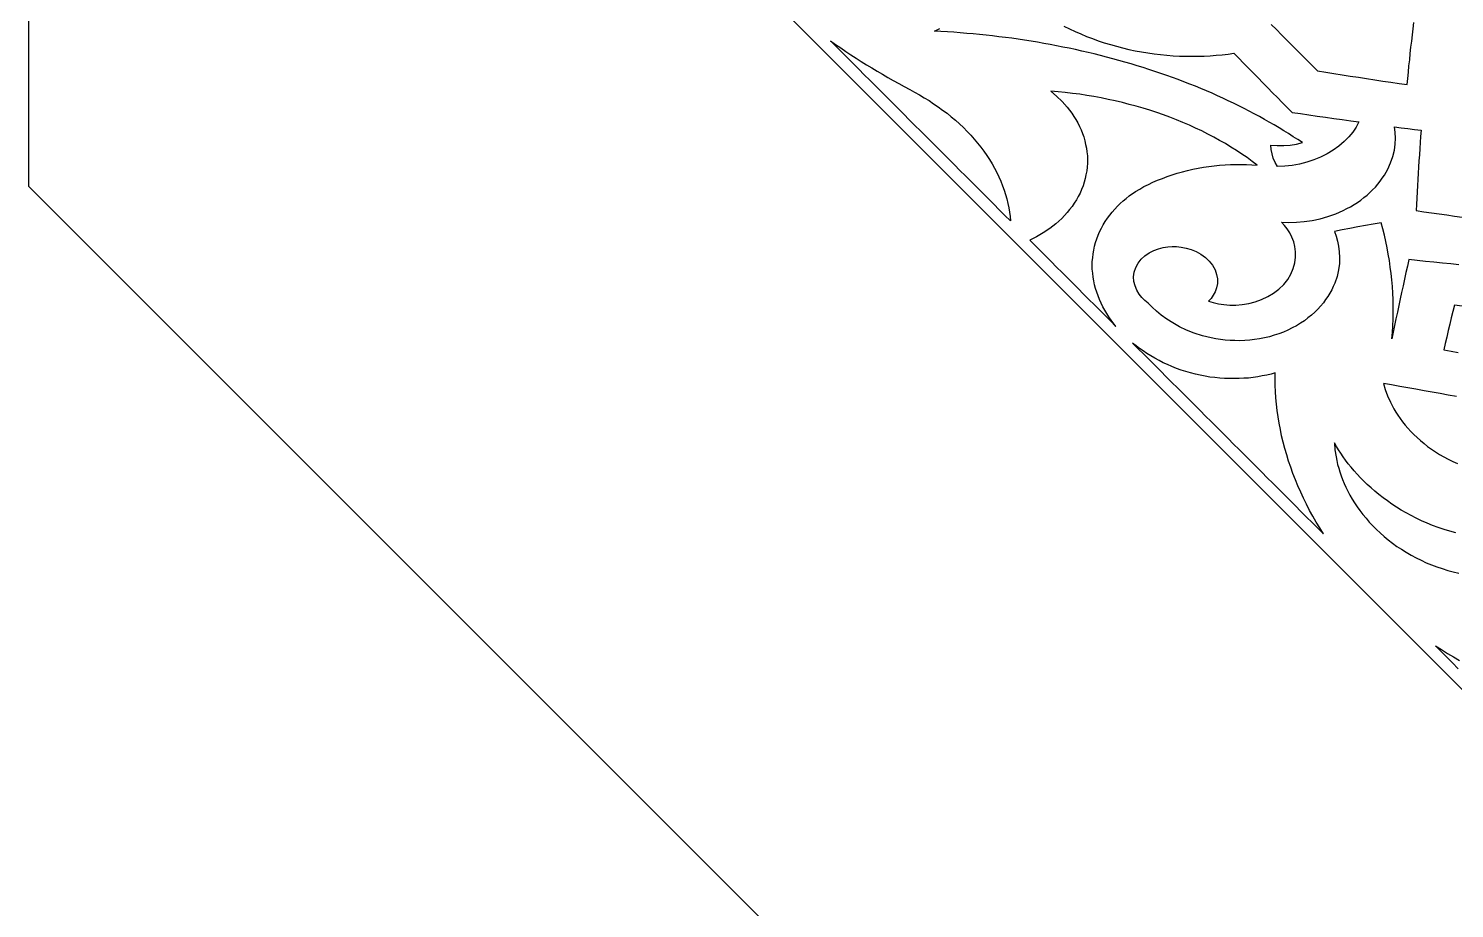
# Model space of a CAD drawing. Extents: x -535 to 1345, y -535 to 535.
# Drawn here: x -535 to -350.8, y -314.9 to -201.3 of the extents above; entities that cross this region are included whole.
import ezdxf

# ---------------------------------------------------------------- set-up
doc = ezdxf.new("R2010")
doc.units = 0
doc.layers.add('LAYER_1', color=18, linetype='CONTINUOUS')
doc.layers.add('LAYER_10', color=174, linetype='CONTINUOUS')

msp = doc.modelspace()

# ---------------------------------------------------------------- linework, layer by layer
at = {"layer": 'LAYER_1'}
for points in [[(-535, 0), (-535, -221.6), (-221.6, -535), (0, -535), (221.6, -535), (535, -221.6), (535, 0), (535, 221.6), (221.6, 535), (0, 535), (-221.6, 535), (-535, 221.6)], [(-408.16, -226.12), (-408.89, -225.39), (-409.61, -224.66), (-410.34, -223.94), (-411.07, -223.21), (-411.79, -222.48), (-412.52, -221.76), (-413.24, -221.03), (-413.97, -220.3), (-414.7, -219.58), (-415.42, -218.85), (-416.15, -218.12), (-416.88, -217.4), (-417.6, -216.67), (-418.33, -215.94), (-419.06, -215.22), (-419.78, -214.49), (-420.51, -213.77), (-421.24, -213.04), (-421.96, -212.31), (-422.69, -211.59), (-423.42, -210.86), (-424.14, -210.13), (-424.87, -209.41), (-425.59, -208.68), (-426.32, -207.95), (-427.05, -207.23), (-427.77, -206.5), (-428.5, -205.77), (-429.23, -205.05), (-429.95, -204.32), (-430.68, -203.6), (-431.41, -202.87), (-430.75, -203.32), (-430.1, -203.76), (-429.45, -204.21), (-428.78, -204.64), (-428.12, -205.08), (-427.45, -205.51), (-426.77, -205.93), (-426.09, -206.35), (-425.4, -206.77), (-424.71, -207.17), (-424.01, -207.58), (-423.31, -207.98), (-422.61, -208.37), (-421.9, -208.75), (-421.19, -209.14), (-420.56, -209.48), (-419.92, -209.83), (-419.31, -210.2), (-418.69, -210.57), (-418.1, -210.97), (-417.5, -211.36), (-416.93, -211.79), (-416.36, -212.21), (-415.82, -212.66), (-415.28, -213.11), (-414.76, -213.58), (-414.25, -214.05), (-413.77, -214.54), (-413.29, -215.03), (-412.85, -215.54), (-412.41, -216.05), (-412.01, -216.58), (-411.6, -217.11), (-411.24, -217.65), (-410.87, -218.19), (-410.55, -218.74), (-410.23, -219.29), (-409.95, -219.86), (-409.67, -220.42), (-409.43, -220.99), (-409.2, -221.56), (-409, -222.13), (-408.81, -222.7), (-408.66, -223.27), (-408.51, -223.84), (-408.4, -224.41), (-408.29, -224.98), (-408.23, -225.55)], [(-394.55, -239.73), (-395.17, -238.93), (-395.45, -238.51), (-395.73, -238.08), (-395.99, -237.64), (-396.24, -237.2), (-396.46, -236.74), (-396.67, -236.28), (-396.85, -235.8), (-397.03, -235.33), (-397.17, -234.84), (-397.31, -234.35), (-397.4, -233.86), (-397.5, -233.36), (-397.55, -232.86), (-397.6, -232.36), (-397.6, -231.86), (-397.6, -231.36), (-397.55, -230.86), (-397.5, -230.36), (-397.41, -229.87), (-397.31, -229.39), (-397.17, -228.91), (-397.02, -228.43), (-396.84, -227.97), (-396.65, -227.5), (-396.42, -227.06), (-396.19, -226.61), (-395.92, -226.19), (-395.65, -225.77), (-395.34, -225.37), (-395.03, -224.97), (-394.7, -224.59), (-394.36, -224.22), (-393.99, -223.87), (-393.62, -223.52), (-393.23, -223.2), (-392.84, -222.88), (-392.02, -222.3), (-391.47, -221.99), (-390.93, -221.68), (-390.35, -221.4), (-389.77, -221.12), (-389.16, -220.86), (-388.55, -220.61), (-387.92, -220.38), (-387.28, -220.15), (-386.63, -219.96), (-385.97, -219.76), (-385.3, -219.6), (-384.62, -219.44), (-383.94, -219.31), (-383.25, -219.18), (-382.55, -219.09), (-381.86, -218.99), (-381.16, -218.93), (-380.46, -218.87), (-379.76, -218.84), (-379.06, -218.81), (-378.37, -218.82), (-377.67, -218.82), (-376.99, -218.86), (-376.31, -218.9), (-376.96, -218.42), (-377.61, -217.94), (-378.29, -217.47), (-378.98, -217.01), (-379.69, -216.57), (-380.41, -216.13), (-381.16, -215.71), (-381.91, -215.29), (-382.68, -214.89), (-383.46, -214.49), (-384.26, -214.12), (-385.06, -213.74), (-385.89, -213.4), (-386.72, -213.05), (-387.57, -212.73), (-388.42, -212.41), (-389.28, -212.12), (-390.15, -211.82), (-391.04, -211.56), (-391.92, -211.29), (-392.82, -211.06), (-393.72, -210.82), (-394.64, -210.62), (-395.55, -210.41), (-396.47, -210.23), (-397.39, -210.06), (-398.31, -209.91), (-399.23, -209.76), (-400.16, -209.65), (-401.09, -209.53), (-402.01, -209.44), (-402.94, -209.35), (-402.21, -209.99), (-401.51, -210.67), (-400.85, -211.41), (-400.55, -211.8), (-400.25, -212.19), (-399.99, -212.61), (-399.72, -213.02), (-399.48, -213.46), (-399.25, -213.9), (-399.06, -214.35), (-398.86, -214.81), (-398.71, -215.27), (-398.56, -215.75), (-398.46, -216.23), (-398.35, -216.71), (-398.3, -217.2), (-398.24, -217.69), (-398.24, -218.18), (-398.23, -218.67), (-398.28, -219.17), (-398.32, -219.66), (-398.42, -220.15), (-398.51, -220.63), (-398.66, -221.11), (-398.8, -221.59), (-398.99, -222.05), (-399.18, -222.51), (-399.42, -222.96), (-399.66, -223.4), (-399.94, -223.82), (-400.21, -224.25), (-400.53, -224.65), (-400.84, -225.04), (-401.19, -225.41), (-401.54, -225.78), (-401.92, -226.13), (-402.29, -226.47), (-402.69, -226.78), (-403.09, -227.09), (-403.93, -227.65), (-404.8, -228.15), (-405.69, -228.59), (-404.99, -229.28), (-404.29, -229.98), (-403.6, -230.68), (-402.9, -231.37), (-402.21, -232.07), (-401.51, -232.77), (-400.81, -233.46), (-400.12, -234.16), (-399.42, -234.85), (-398.72, -235.55), (-398.03, -236.25), (-397.33, -236.94), (-396.64, -237.64), (-395.94, -238.34), (-395.24, -239.03)], [(-367.75, -266.52), (-368.21, -265.77), (-368.67, -265.02), (-369.1, -264.25), (-369.53, -263.49), (-369.93, -262.71), (-370.32, -261.93), (-370.68, -261.13), (-371.04, -260.34), (-371.36, -259.54), (-371.68, -258.74), (-371.97, -257.93), (-372.25, -257.13), (-372.49, -256.31), (-372.74, -255.5), (-372.94, -254.68), (-373.15, -253.87), (-373.31, -253.05), (-373.47, -252.23), (-373.6, -251.41), (-373.72, -250.6), (-373.8, -249.78), (-373.88, -248.97), (-373.93, -248.16), (-373.97, -247.35), (-373.97, -246.55), (-373.97, -245.75), (-374.52, -245.89), (-375.07, -246.03), (-375.65, -246.13), (-376.22, -246.24), (-376.82, -246.32), (-377.41, -246.4), (-378.03, -246.44), (-378.64, -246.48), (-379.26, -246.48), (-379.88, -246.48), (-380.51, -246.45), (-381.14, -246.41), (-381.78, -246.34), (-382.41, -246.27), (-383.04, -246.15), (-383.67, -246.04), (-384.29, -245.89), (-384.91, -245.74), (-385.52, -245.55), (-386.13, -245.37), (-386.72, -245.15), (-387.31, -244.92), (-387.87, -244.67), (-388.44, -244.42), (-388.98, -244.14), (-389.52, -243.85), (-390.03, -243.55), (-390.55, -243.24), (-391.02, -242.91), (-391.5, -242.58), (-391.95, -242.23), (-392.39, -241.89), (-391.66, -242.61), (-390.94, -243.34), (-390.22, -244.06), (-389.49, -244.78), (-388.77, -245.51), (-388.04, -246.23), (-387.32, -246.96), (-386.59, -247.68), (-385.87, -248.41), (-385.14, -249.13), (-384.42, -249.86), (-383.69, -250.58), (-382.97, -251.31), (-382.24, -252.03), (-381.52, -252.76), (-380.79, -253.48), (-380.07, -254.21), (-379.35, -254.93), (-378.62, -255.65), (-377.9, -256.38), (-377.17, -257.1), (-376.45, -257.83), (-375.72, -258.55), (-375, -259.28), (-374.27, -260), (-373.55, -260.73), (-372.82, -261.45), (-372.1, -262.18), (-371.37, -262.9), (-370.65, -263.63), (-369.92, -264.35), (-369.2, -265.07), (-368.48, -265.8)]]:
    msp.add_lwpolyline(points, close=True, dxfattribs=at)
for points in [[(-374.5, -200.73), (-373.83, -201.4), (-373.17, -202.06), (-372.5, -202.73), (-371.83, -203.39), (-371.17, -204.06), (-370.5, -204.73), (-369.84, -205.39), (-369.17, -206.06), (-368.5, -206.72), (-367.45, -206.89), (-366.39, -207.06), (-365.33, -207.23), (-364.28, -207.4), (-363.23, -207.56), (-362.17, -207.72), (-361.12, -207.88), (-360.08, -208.04), (-359.03, -208.2), (-357.98, -208.36), (-356.94, -208.51), (-356.86, -207.7), (-356.78, -206.9), (-356.7, -206.09), (-356.61, -205.29), (-356.53, -204.48), (-356.44, -203.68), (-356.35, -202.88), (-356.26, -202.08), (-356.17, -201.29), (-356.08, -200.49)], [(-401.26, -200.96), (-400.55, -201.31), (-399.83, -201.65), (-399.1, -201.96), (-398.36, -202.27), (-397.59, -202.56), (-396.83, -202.84), (-396.05, -203.09), (-395.27, -203.34), (-394.47, -203.55), (-393.68, -203.77), (-392.87, -203.95), (-392.06, -204.13), (-391.25, -204.27), (-390.43, -204.41), (-389.62, -204.52), (-388.8, -204.63), (-387.98, -204.7), (-387.17, -204.77), (-386.36, -204.81), (-385.55, -204.84), (-384.75, -204.85), (-383.95, -204.85), (-383.16, -204.81), (-382.37, -204.78), (-381.6, -204.72), (-380.82, -204.65), (-380.07, -204.56), (-379.31, -204.46), (-378.69, -205.1), (-378.06, -205.73), (-377.44, -206.37), (-376.81, -207), (-376.18, -207.64), (-375.56, -208.28), (-374.93, -208.91), (-374.31, -209.55), (-373.68, -210.18), (-373.06, -210.82), (-372.43, -211.46), (-371.8, -212.09), (-370.72, -212.25), (-369.63, -212.41), (-368.55, -212.57), (-367.47, -212.72), (-366.39, -212.88), (-365.31, -213.03), (-364.23, -213.18), (-363.16, -213.33), (-363.52, -213.99), (-363.96, -214.63), (-364.48, -215.26), (-365.08, -215.87), (-365.74, -216.44), (-366.48, -216.97), (-367.27, -217.44), (-368.11, -217.87), (-369, -218.23), (-369.91, -218.53), (-370.85, -218.77), (-371.8, -218.94), (-372.74, -219.05), (-373.68, -219.09), (-373.98, -218.57), (-374.22, -218.02), (-374.39, -217.46), (-374.5, -216.89), (-374.54, -216.32), (-373.71, -216.38), (-372.88, -216.38), (-372.05, -216.31), (-371.24, -216.19), (-370.45, -216), (-371.05, -215.61), (-371.65, -215.23), (-372.24, -214.84), (-372.86, -214.46), (-373.48, -214.09), (-374.1, -213.71), (-374.74, -213.35), (-375.38, -212.99), (-376.02, -212.62), (-376.68, -212.28), (-377.34, -211.93), (-378, -211.58), (-378.68, -211.25), (-379.36, -210.91), (-380.04, -210.58), (-380.74, -210.26), (-381.44, -209.94), (-382.14, -209.62), (-382.85, -209.32), (-383.57, -209.02), (-384.29, -208.72), (-385.02, -208.43), (-385.76, -208.14), (-386.49, -207.86), (-387.24, -207.59), (-387.99, -207.32), (-388.75, -207.05), (-389.51, -206.8), (-390.28, -206.55), (-391.04, -206.29), (-391.82, -206.06), (-392.6, -205.83), (-393.38, -205.59), (-394.17, -205.37), (-394.96, -205.16), (-395.75, -204.94), (-396.55, -204.74), (-397.35, -204.54), (-398.15, -204.35), (-398.96, -204.17), (-399.77, -203.99), (-400.59, -203.81), (-401.4, -203.65), (-402.22, -203.48), (-403.04, -203.32), (-403.86, -203.18), (-404.69, -203.04), (-405.51, -202.89), (-406.34, -202.77), (-407.17, -202.65), (-408, -202.52), (-408.83, -202.42), (-409.66, -202.32), (-410.49, -202.21), (-411.32, -202.12), (-412.16, -202.04), (-412.99, -201.95), (-413.82, -201.89), (-414.65, -201.82), (-415.49, -201.75), (-416.32, -201.7), (-417.15, -201.65), (-417.98, -201.6), (-417.3, -201.26)], [(-350.24, -231.78), (-351.31, -231.67), (-352.39, -231.56), (-353.47, -231.45), (-354.55, -231.33), (-355.64, -231.22), (-356.72, -231.1), (-356.91, -231.94), (-357.1, -232.79), (-357.29, -233.64), (-357.47, -234.49), (-357.66, -235.34), (-357.84, -236.19), (-358.02, -237.05), (-358.2, -237.9), (-358.38, -238.76), (-358.55, -239.62), (-358.73, -240.48), (-358.9, -241.35), (-358.84, -240.5), (-358.78, -239.65), (-358.76, -238.8), (-358.74, -237.96), (-358.75, -237.11), (-358.76, -236.27), (-358.8, -235.42), (-358.84, -234.58), (-358.92, -233.74), (-359, -232.9), (-359.11, -232.07), (-359.22, -231.24), (-359.37, -230.41), (-359.52, -229.59), (-359.7, -228.77), (-359.88, -227.95), (-360.09, -227.14), (-360.3, -226.34), (-361.31, -226.52), (-362.31, -226.71), (-363.32, -226.89), (-364.33, -227.09), (-365.33, -227.28), (-366.34, -227.48), (-366.12, -228.07), (-365.93, -228.71), (-365.79, -229.38), (-365.7, -230.09), (-365.66, -230.84), (-365.69, -231.62), (-365.8, -232.44), (-365.99, -233.27), (-366.28, -234.13), (-366.47, -234.56), (-366.67, -234.99), (-366.91, -235.42), (-367.16, -235.85), (-367.46, -236.27), (-367.76, -236.69), (-368.11, -237.1), (-368.47, -237.51), (-368.88, -237.89), (-369.28, -238.28), (-369.75, -238.64), (-370.21, -239), (-370.72, -239.32), (-371.22, -239.65), (-371.77, -239.93), (-372.33, -240.22), (-372.91, -240.46), (-373.5, -240.69), (-374.11, -240.88), (-374.72, -241.07), (-375.36, -241.21), (-375.99, -241.35), (-376.63, -241.43), (-377.27, -241.52), (-377.91, -241.55), (-378.55, -241.58), (-379.18, -241.57), (-379.81, -241.55), (-380.43, -241.49), (-381.05, -241.43), (-381.64, -241.33), (-382.24, -241.22), (-382.8, -241.08), (-383.37, -240.94), (-384.44, -240.6), (-385.43, -240.2), (-386.36, -239.77), (-387.21, -239.29), (-387.98, -238.8), (-388.69, -238.29), (-389.32, -237.77), (-389.89, -237.25), (-390.39, -236.73), (-390.8, -236.39), (-391.19, -236), (-391.55, -235.56), (-391.85, -235.06), (-392.08, -234.51), (-392.22, -233.93), (-392.26, -233.32), (-392.18, -232.71), (-391.99, -232.12), (-391.69, -231.56), (-391.29, -231.05), (-390.8, -230.6), (-390.25, -230.23), (-389.67, -229.93), (-389.06, -229.71), (-388.46, -229.56), (-387.86, -229.46), (-387.3, -229.43), (-386.72, -229.43), (-386.12, -229.49), (-385.48, -229.61), (-384.84, -229.8), (-384.19, -230.07), (-383.57, -230.41), (-383, -230.82), (-382.49, -231.3), (-382.07, -231.84), (-381.75, -232.41), (-381.54, -233.01), (-381.44, -233.61), (-381.45, -234.19), (-381.55, -234.75), (-381.73, -235.26), (-381.98, -235.72), (-382.27, -236.13), (-382.6, -236.48), (-381.98, -236.66), (-381.32, -236.8), (-380.6, -236.91), (-379.85, -236.97), (-379.06, -236.97), (-378.24, -236.91), (-377.4, -236.77), (-376.56, -236.56), (-375.73, -236.27), (-374.93, -235.89), (-374.18, -235.44), (-373.49, -234.91), (-372.88, -234.31), (-372.36, -233.66), (-371.95, -232.97), (-371.64, -232.25), (-371.44, -231.53), (-371.34, -230.81), (-371.34, -230.11), (-371.43, -229.43), (-371.59, -228.8), (-371.82, -228.2), (-372.1, -227.65), (-372.43, -227.15), (-372.79, -226.69), (-373.17, -226.29), (-372.21, -226.31), (-371.22, -226.28), (-370.22, -226.19), (-369.2, -226.04), (-368.17, -225.82), (-367.16, -225.54), (-366.15, -225.18), (-365.67, -224.97), (-365.18, -224.76), (-364.71, -224.52), (-364.24, -224.27), (-363.79, -223.99), (-363.34, -223.72), (-362.93, -223.41), (-362.51, -223.1), (-362.12, -222.77), (-361.74, -222.44), (-361.39, -222.08), (-361.04, -221.73), (-360.73, -221.36), (-360.42, -220.98), (-360.15, -220.59), (-359.88, -220.21), (-359.66, -219.81), (-359.43, -219.41), (-359.07, -218.6), (-358.79, -217.79), (-358.59, -216.99), (-358.48, -216.2), (-358.44, -215.42), (-358.47, -214.68), (-358.56, -213.95), (-357.7, -214.07), (-356.85, -214.18), (-355.99, -214.29), (-355.14, -214.4), (-355.2, -215.19), (-355.25, -215.98), (-355.31, -216.77), (-355.36, -217.57), (-355.41, -218.36), (-355.46, -219.16), (-355.51, -219.96), (-355.56, -220.75), (-355.6, -221.55), (-355.65, -222.36), (-355.69, -223.16), (-355.73, -223.97), (-355.77, -224.77), (-354.78, -224.92), (-353.79, -225.06), (-352.81, -225.2), (-351.82, -225.34), (-350.84, -225.48), (-349.85, -225.62)], [(-349.81, -237.13), (-350.84, -236.98), (-351.04, -237.8), (-351.24, -238.63), (-351.43, -239.45), (-351.62, -240.28), (-351.82, -241.11), (-352.01, -241.95), (-352.19, -242.78), (-351.26, -242.94), (-350.33, -243.1)], [(-350.58, -248.78), (-351.62, -248.6), (-352.67, -248.41), (-353.71, -248.23), (-354.75, -248.04), (-355.8, -247.86), (-356.85, -247.67), (-357.9, -247.48), (-358.95, -247.29), (-360, -247.09), (-359.76, -247.89), (-359.46, -248.71), (-359.08, -249.53), (-358.64, -250.37), (-358.38, -250.79), (-358.12, -251.21), (-357.82, -251.63), (-357.52, -252.05), (-357.17, -252.47), (-356.83, -252.88), (-356.45, -253.29), (-356.07, -253.69), (-355.64, -254.08), (-355.22, -254.48), (-354.75, -254.85), (-354.29, -255.23), (-353.78, -255.58), (-353.28, -255.94), (-352.74, -256.27), (-352.19, -256.59), (-351.62, -256.89), (-351.04, -257.19), (-350.43, -257.45)], [(-350.64, -266.39), (-351.41, -266.17), (-352.17, -265.95), (-352.91, -265.69), (-353.65, -265.43), (-354.36, -265.13), (-355.07, -264.83), (-355.75, -264.5), (-356.43, -264.17), (-357.07, -263.81), (-357.71, -263.45), (-358.32, -263.06), (-358.92, -262.68), (-359.49, -262.28), (-360.05, -261.87), (-360.58, -261.45), (-361.11, -261.03), (-361.6, -260.6), (-362.08, -260.16), (-362.53, -259.72), (-362.98, -259.28), (-363.39, -258.83), (-363.8, -258.38), (-364.17, -257.93), (-364.54, -257.48), (-364.88, -257.03), (-365.21, -256.57), (-365.51, -256.12), (-365.81, -255.67), (-366.07, -255.23), (-366.34, -254.78), (-366.26, -255.68), (-366.12, -256.6), (-366.02, -257.07), (-365.91, -257.55), (-365.77, -258.04), (-365.64, -258.52), (-365.46, -259.02), (-365.28, -259.51), (-365.07, -260.01), (-364.85, -260.51), (-364.59, -261.02), (-364.33, -261.52), (-364.03, -262.03), (-363.73, -262.53), (-363.38, -263.03), (-363.04, -263.53), (-362.65, -264.03), (-362.25, -264.52), (-361.82, -265), (-361.38, -265.48), (-360.9, -265.95), (-360.42, -266.41), (-359.9, -266.86), (-359.38, -267.3), (-358.82, -267.72), (-358.25, -268.14), (-357.65, -268.52), (-357.06, -268.91), (-356.42, -269.26), (-355.79, -269.62), (-355.13, -269.93), (-354.47, -270.25), (-353.78, -270.52), (-353.1, -270.79), (-352.4, -271.02), (-351.69, -271.25), (-350.98, -271.43), (-350.26, -271.61)], [(-350.33, -283.94), (-351.07, -283.2), (-351.81, -282.47), (-352.55, -281.73), (-353.29, -280.99), (-352.51, -281.48), (-351.74, -281.97), (-350.95, -282.43), (-350.16, -282.9)]]:
    msp.add_lwpolyline(points, dxfattribs=at)
at = {"layer": 'LAYER_10'}
msp.add_lwpolyline([(-450, 0), (-450, -186.4), (-186.4, -450), (0, -450), (186.4, -450), (450, -186.4), (450, 0), (450, 186.4), (186.4, 450), (0, 450), (-186.4, 450), (-450, 186.4)], close=True, dxfattribs=at)

doc.saveas('drawing.dxf')
